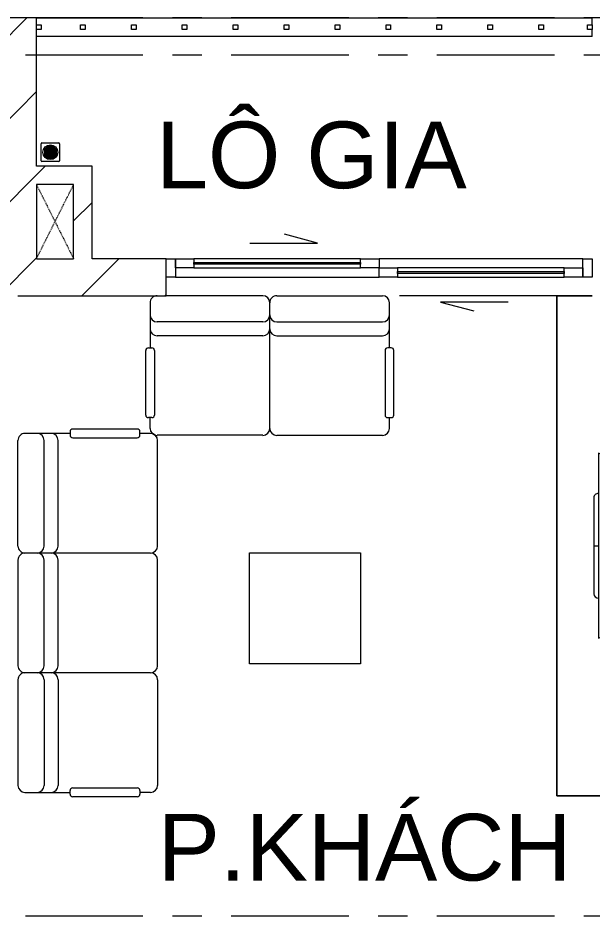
# Model space of a CAD drawing. Header units: millimetres. Extents: x -20144 to 117103, y -11426 to 48263.
# Drawn here: x 91101 to 94200, y 37750 to 42600 of the extents above; entities that cross this region are included whole.
import ezdxf

# ---------------------------------------------------------------- set-up
doc = ezdxf.new("R2010")
doc.units = ezdxf.units.MM
doc.linetypes.add('Dash_2_', pattern=[6.35, 3.175, -3.175])
doc.linetypes.add('Grid Line', pattern=[22.225, 12.7, -3.175, 3.175, -3.175])
for name, color, linetype, lineweight in [('A-DETL-GENF', 31, 'Continuous', 5), ('A-DETL-GENF-HDLN', 161, 'Dash_2_', 5), ('CHU', 181, 'Continuous', 5), ('CUA', 31, 'Continuous', 9), ('HATCH-TUONG', 152, 'Continuous', 9), ('NET THAY 2', 55, 'Continuous', 5), ('NET-CAT', 3, 'Continuous', 9), ('NET-THAY', 2, 'Continuous', 15), ('THIET BI', 44, 'Continuous', 5), ('THIET-BI', 44, 'Continuous', 5), ('TRUC', 225, 'Continuous', 5)]:
    doc.layers.add(name, color=color, linetype=linetype, lineweight=lineweight)
doc.styles.add('Arial_4', font='arial.ttf', dxfattribs={"height": 360})
pattern_1 = [(45, (71000, 0), (-224.5064, 224.5064), [])]

# ---------------------------------------------------------------- blocks, each defined once
blk = doc.blocks.new('CUA LO GIA _LUA_1 - CUA LO GIA _LUA_ 2300-629874-MẶT BẰNG TẦNG 23')
at = {"layer": 'CUA'}
for p, q in [((-332.4, 133.9), (-511.1, 181.8)), ((-697.4, 133.9), (-332.4, 133.9)), ((-1150, -100), (-1150, 0)), ((-1150, 0), (-1100, 0)), ((-1100, -50), (-1100, 0)), ((-1100, 0), (-1000, 0)), ((-1100, 0), (-1100, -100)), ((-1000, 0), (-1000, -50)), ((-100, 0), (-1000, 0)), ((-100, -50), (-100, 0)), ((-100, 0), (0, 0)), ((0, 0), (0, -50)), ((1100, 0), (0, 0)), ((1100, -100), (1100, 0)), ((1100, 0), (1150, 0)), ((1150, 0), (1150, -100)), ((-1000, -30), (-1000, -20)), ((-1000, -20), (-100, -20)), ((-100, -30), (-1000, -30)), ((-100, -20), (-100, -30)), ((-1000, -50), (-1100, -50)), ((-1000, -50), (-100, -50)), ((0, -50), (-100, -50)), ((0, -100), (0, -50)), ((0, -50), (100, -50)), ((100, -50), (100, -100)), ((1000, -50), (100, -50)), ((100, -80), (100, -70)), ((100, -70), (1000, -70)), ((1000, -80), (100, -80)), ((1000, -100), (1000, -50)), ((1000, -50), (1100, -50)), ((1000, -70), (1000, -80)), ((1100, -50), (1100, -100)), ((-1100, -100), (-1150, -100)), ((-1100, -100), (0, -100)), ((100, -100), (0, -100)), ((100, -100), (1000, -100)), ((1100, -100), (1000, -100)), ((1150, -100), (1100, -100)), ((332.4, -183.9), (511.1, -231.8)), ((697.4, -183.9), (332.4, -183.9))]:
    blk.add_line(p, q, dxfattribs=at)
blk = doc.blocks.new('Railing - 25mm-666288-MẶT BẰNG TẦNG 23')
at = {"layer": 'NET THAY 2'}
for p, q in [((12.5, 12.5), (-12.5, 12.5)), ((-12.5, 12.5), (-12.5, -12.5)), ((12.5, -12.5), (12.5, 12.5)), ((-12.5, -12.5), (12.5, -12.5))]:
    blk.add_line(p, q, dxfattribs=at)
blk = doc.blocks.new('Railing - Railing-696060-MẶT BẰNG TẦNG 23')
at = {"extrusion": (0, 0, -1), "zscale": -1, "rotation": 90.00000000000065}
for p in [(-20213.1, 42550), (-20450.5, 42550), (-20725.5, 42550), (-21000.5, 42550), (-21275.5, 42550), (-21550.5, 42550), (-21825.5, 42550), (-22100.5, 42550), (-22375.5, 42550), (-22650.5, 42550), (-22925.5, 42550), (-23188, 42550)]:
    blk.add_blockref('Railing - 25mm-666288-MẶT BẰNG TẦNG 23', p, dxfattribs=at)
blk = doc.blocks.new('X-SOFA - X-SOFA-629876-MẶT BẰNG TẦNG 23')
at = {"layer": 'THIET BI'}
for p, q in [((-658.4, 959.8), (-658.4, 978.7)), ((-644.3, 992.8), (-295.7, 992.8)), ((-281.5, 978.7), (-281.5, 959.8)), ((-753.8, 360.8), (-753.8, 931.5)), ((-716.2, 969.2), (-658.4, 969.2)), ((-295.7, 945.7), (-644.3, 945.7)), ((-103.7, 969.2), (-281.5, 969.2)), ((-216.7, 360.8), (-216.7, 931.5)), ((-141.3, 360.8), (-141.3, 931.5)), ((-37.7, 969.2), (-103.7, 969.2)), ((0, 360.8), (0, 931.5)), ((-716.2, 323.1), (-37.7, 323.1)), ((-1850, 275), (-1250, 275)), ((-1850, -325), (-1850, 275)), ((-1850, -325), (-1850, 275)), ((-1850, 275), (-1250, 275)), ((-1250, 275), (-1250, -325)), ((-1250, 275), (-1250, -325)), ((-753.8, 285.4), (-753.8, -285.4)), ((-216.7, 285.4), (-216.7, -285.4)), ((-141.3, 285.4), (-141.3, -285.4)), ((0, -285.4), (0, 285.4)), ((-1250, -325), (-1850, -325)), ((-1250, -325), (-1850, -325)), ((-716.2, -323.1), (-103.7, -323.1)), ((-103.7, -323.1), (-37.7, -323.1)), ((-753.8, -360.8), (-753.8, -931.5)), ((-216.7, -360.8), (-216.7, -931.5)), ((-141.3, -360.8), (-141.3, -931.5)), ((0, -360.8), (0, -931.5)), ((-716.2, -969.2), (-658.4, -969.2)), ((-658.4, -959.8), (-658.4, -978.7)), ((-295.7, -945.7), (-644.3, -945.7)), ((-281.5, -978.7), (-281.5, -959.8)), ((-281.5, -969.2), (-103.7, -969.2)), ((-103.7, -969.2), (-37.7, -969.2)), ((-644.3, -992.8), (-295.7, -992.8))]:
    blk.add_line(p, q, dxfattribs=at)
for centre, radius, start, end in [((-644.3, 978.7), 14.1, 90, 180), ((-295.7, 978.7), 14.1, 0, 90), ((-716.2, 931.5), 37.7, 90, 180), ((-644.3, 959.8), 14.1, 180, 270), ((-295.7, 959.8), 14.1, 270, 0), ((-179, 931.5), 37.7, 90, 180), ((-103.7, 931.5), 37.7, 90, 180), ((-37.7, 931.5), 37.7, 0, 90), ((-716.2, 360.8), 37.7, 180, 270), ((-179, 360.8), 37.7, 180, 270), ((-103.7, 360.8), 37.7, 180, 270), ((-37.7, 360.8), 37.7, 270, 0), ((-716.2, 285.4), 37.7, 90, 180), ((-179, 285.4), 37.7, 90, 180), ((-103.7, 285.4), 37.7, 90, 180), ((-37.7, 285.4), 37.7, 360, 90), ((-716.2, -285.4), 37.7, 180, 270), ((-179, -285.4), 37.7, 180, 270), ((-103.7, -285.4), 37.7, 180, 270), ((-37.7, -285.4), 37.7, 270, 0), ((-716.2, -360.8), 37.7, 90, 180), ((-179, -360.8), 37.7, 90, 180), ((-103.7, -360.8), 37.7, 90, 180), ((-37.7, -360.8), 37.7, 360, 90), ((-716.2, -931.5), 37.7, 180, 270), ((-644.3, -959.8), 14.1, 90, 180), ((-295.7, -959.8), 14.1, 0, 90), ((-179, -931.5), 37.7, 180, 270), ((-103.7, -931.5), 37.7, 180, 270), ((-37.7, -931.5), 37.7, 270, 0), ((-644.3, -978.7), 14.1, 180, 270), ((-295.7, -978.7), 14.1, 270, 0)]:
    blk.add_arc(centre, radius, start, end, dxfattribs=at)
blk = doc.blocks.new('X-SOFA - X-SOFA-629877-MẶT BẰNG TẦNG 23')
at = {"layer": 'THIET BI'}
for p, q in [((-716.2, 646.2), (-658.4, 646.2)), ((-658.4, 636.7), (-658.4, 655.6)), ((-644.3, 669.7), (-295.7, 669.7)), ((-281.5, 655.6), (-281.5, 636.7)), ((-103.7, 646.2), (-281.5, 646.2)), ((-37.7, 646.2), (-103.7, 646.2)), ((-753.8, 37.7), (-753.8, 608.5)), ((-295.7, 622.6), (-644.3, 622.6)), ((-216.7, 37.7), (-216.7, 608.5)), ((-141.3, 37.7), (-141.3, 608.5)), ((0, 37.7), (0, 559.8)), ((-716.2, 0), (-103.7, 0)), ((-103.7, 0), (-37.7, 0)), ((-753.8, -37.7), (-753.8, -608.5)), ((-216.7, -37.7), (-216.7, -608.5)), ((-141.3, -37.7), (-141.3, -608.5)), ((0, -37.7), (0, -608.5)), ((-295.7, -622.6), (-644.3, -622.6)), ((-716.2, -646.2), (-658.4, -646.2)), ((-658.4, -636.7), (-658.4, -655.6)), ((-644.3, -669.7), (-295.7, -669.7)), ((-281.5, -655.6), (-281.5, -636.7)), ((-281.5, -646.2), (-103.7, -646.2)), ((-103.7, -646.2), (-37.7, -646.2))]:
    blk.add_line(p, q, dxfattribs=at)
for centre, radius, start, end in [((-716.2, 608.5), 37.7, 90, 180), ((-644.3, 655.6), 14.1, 90, 180), ((-644.3, 636.7), 14.1, 180, 270), ((-295.7, 655.6), 14.1, 0, 90), ((-295.7, 636.7), 14.1, 270, 0), ((-179, 608.5), 37.7, 90, 180), ((-103.7, 608.5), 37.7, 90, 180), ((-37.7, 608.5), 37.7, 360, 90), ((-716.2, 37.7), 37.7, 180, 270), ((-179, 37.7), 37.7, 180, 270), ((-103.7, 37.7), 37.7, 180, 270), ((-37.7, 37.7), 37.7, 270, 0), ((-716.2, -37.7), 37.7, 90, 180), ((-179, -37.7), 37.7, 90, 180), ((-103.7, -37.7), 37.7, 90, 180), ((-37.7, -37.7), 37.7, 360, 90), ((-716.2, -608.5), 37.7, 180, 270), ((-644.3, -636.7), 14.1, 90, 180), ((-295.7, -636.7), 14.1, 0, 90), ((-179, -608.5), 37.7, 180, 270), ((-103.7, -608.5), 37.7, 180, 270), ((-37.7, -608.5), 37.7, 270, 0), ((-644.3, -655.6), 14.1, 180, 270), ((-295.7, -655.6), 14.1, 270, 0)]:
    blk.add_arc(centre, radius, start, end, dxfattribs=at)
blk = doc.blocks.new('X-TV - X-TV-629879-MẶT BẰNG TẦNG 23')
at = {"layer": 'THIET BI'}
for p, q in [((872.5, -25), (850, -75)), ((1827.5, -25), (872.5, -25)), ((1850, -75), (1827.5, -25)), ((2699.9, -10), (2699.9, -300)), ((2699.9, -300), (2699.9, -10)), ((850, -75), (1850, -75)), ((1350, -100), (1350, -75)), ((0, -300), (0, -110)), ((0, -110), (0, -300)), ((1090, -100), (1610, -100)), ((2699.9, -300), (0, -300)), ((0, -300), (2699.9, -300))]:
    blk.add_line(p, q, dxfattribs=at)
for centre, start_param, end_param in [((1090, -25), 0.904364, 1.570796), ((1610, -25), 4.712389, 5.378821), ((1090, -75), 1.570796, 3.141593), ((1610, -75), 3.141593, 4.712389)]:
    blk.add_ellipse(centre, major_axis=(0, 25), ratio=0.9, start_param=start_param, end_param=end_param, dxfattribs=at)
blk = doc.blocks.new('X-PHEU - X-PHEU-444926-MẶT BẰNG TẦNG 23')
at = {"layer": 'THIET-BI'}
for p, q in [((25, 29), (25, 121)), ((29, 125), (121, 125)), ((47.5, 51.8), (47.5, 98.2)), ((52.5, 103.1), (52.5, 46.9)), ((57.5, 43.5), (57.5, 106.5)), ((62.5, 108.8), (62.5, 41.2)), ((67.5, 39.8), (67.5, 110.2)), ((72.5, 110.9), (72.5, 78.1)), ((77.5, 78.1), (77.5, 110.9)), ((82.5, 110.2), (82.5, 39.8)), ((87.5, 41.2), (87.5, 108.8)), ((92.5, 106.5), (92.5, 43.5)), ((97.5, 46.9), (97.5, 103.1)), ((102.5, 98.2), (102.5, 51.8)), ((125, 121), (125, 29)), ((42.5, 90.5), (42.5, 59.5)), ((72.5, 71.9), (72.5, 39.1)), ((77.5, 39.1), (77.5, 71.9)), ((107.5, 59.5), (107.5, 90.5)), ((121, 25), (29, 25))]:
    blk.add_line(p, q, dxfattribs=at)
blk.add_circle((75, 75), 40, dxfattribs=at)
for centre, radius, start, end in [((29, 121), 4, 90, 180), ((75, 75), 36, 139.8082, 154.5256), ((75, 75), 36, 119.0853, 128.6822), ((75, 75), 36, 102.0247, 110.3175), ((75, 75), 36, 90, 93.9821), ((75, 75), 36, 86.0179, 90), ((75, 75), 36, 69.6825, 77.9753), ((75, 75), 36, 51.3178, 60.9147), ((75, 75), 36, 25.4744, 40.1918), ((121, 121), 4, 0, 90), ((75, 75), 36, 205.4744, 220.1918), ((75, 75), 4, 128.6822, 231.3178), ((75, 75), 4, 308.6822, 51.3178), ((75, 75), 36, 319.8082, 334.5256), ((29, 29), 4, 180, 270), ((75, 75), 36, 231.3178, 240.9147), ((75, 75), 36, 249.6825, 257.9753), ((75, 75), 36, 266.0179, 270), ((75, 75), 36, 270, 273.9821), ((75, 75), 36, 282.0247, 290.3175), ((75, 75), 36, 299.0853, 308.6822), ((121, 29), 4, 270, 360)]:
    blk.add_arc(centre, radius, start, end, dxfattribs=at)
blk = doc.blocks.new('Family2 - Family1 2-690398-MẶT BẰNG TẦNG 23')
at = {"layer": 'A-DETL-GENF'}
for p, q in [((200, 400), (0, 400)), ((0, 400), (0, 0)), ((200, 0), (200, 400)), ((0, 0), (200, 0))]:
    blk.add_line(p, q, dxfattribs=at)
at = {"layer": 'A-DETL-GENF-HDLN'}
for p, q in [((0, 400), (200, 0.8)), ((0, 0), (200, 399.2))]:
    blk.add_line(p, q, dxfattribs=at)

msp = doc.modelspace()

# ---------------------------------------------------------------- hatches: boundary and pattern name
at = {"layer": 'HATCH-TUONG', "lineweight": 5}
h = msp.add_hatch(dxfattribs=at)
h.set_pattern_fill('FP_4', color=256, style=0, pattern_type=2)
h.set_pattern_definition(pattern_1)
h.paths.add_polyline_path([(91200.5, 42399.9), (91200.5, 42599.9), (90600.5, 42599.9), (90600.5, 42399.9), (91000.5, 42399.9)], flags=0)
h.paths.add_polyline_path([(88500.5, 42399.9), (88500.5, 42599.9), (88040.6, 42599.9), (88040.6, 42399.9)], flags=0)
h = msp.add_hatch(dxfattribs=at)
h.set_pattern_fill('FP_4', color=256, style=0, pattern_type=2)
h.set_pattern_definition(pattern_1)
h.paths.add_polyline_path([(91200.5, 41099.9), (91200.5, 42399.9), (91000.5, 42399.9), (91000.5, 41099.9), (91100.5, 41099.9)], flags=0)
h = msp.add_hatch(dxfattribs=at)
h.set_pattern_fill('FP_4', color=256, style=0, pattern_type=2)
h.set_pattern_definition(pattern_1)
h.paths.add_polyline_path([(91400.5, 41699.9), (91400.5, 41799.9), (91200.5, 41799.9), (91200.5, 41699.9)], flags=0)
h = msp.add_hatch(dxfattribs=at)
h.set_pattern_fill('FP_4', color=256, style=0, pattern_type=2)
h.set_pattern_definition(pattern_1)
h.paths.add_polyline_path([(91500.5, 41299.9), (91500.5, 41799.9), (91400.5, 41799.9), (91400.5, 41299.9)], flags=0)
h = msp.add_hatch(dxfattribs=at)
h.set_pattern_fill('FP_4', color=256, style=0, pattern_type=2)
h.set_pattern_definition(pattern_1)
h.paths.add_polyline_path([(91900.5, 41099.9), (91900.5, 41299.9), (91200.5, 41299.9), (91200.5, 41099.9), (91400.5, 41099.9)], flags=0)

# ---------------------------------------------------------------- linework, layer by layer
at = {"layer": 'NET-CAT', "lineweight": 15}
for p, q in [((91200.5, 42599.9), (90600.5, 42599.9)), ((91200.5, 42399.9), (91200.5, 42599.9)), ((91200.5, 41799.9), (91200.5, 42399.9)), ((91400.5, 41799.9), (91200.5, 41799.9)), ((91500.5, 41799.9), (91400.5, 41799.9)), ((91500.5, 41299.9), (91500.5, 41799.9)), ((91900.5, 41299.9), (91500.5, 41299.9)), ((91900.5, 41099.9), (91900.5, 41299.9)), ((91100.5, 41099.9), (91200.5, 41099.9)), ((91200.5, 41099.9), (91900.5, 41099.9))]:
    msp.add_line(p, q, dxfattribs=at)
at = {"layer": 'NET-THAY', "lineweight": 9}
for p, q in [((91200.5, 42600), (94200.5, 42600)), ((94200.5, 42562.5), (94200.5, 42600)), ((94200.5, 42500), (94200.5, 42537.5)), ((94200.5, 42500), (91200.5, 42500)), ((94010.5, 41099.9), (93161.4, 41099.9))]:
    msp.add_line(p, q, dxfattribs=at)
at = {"layer": 'TRUC', "linetype": 'Grid Line', "ltscale": 50}
for p, q in [((114000.5, 42599.9), (59963.7, 42599.9)), ((114000.5, 42399.9), (56593, 42399.9)), ((114000.5, 37749.9), (58907.6, 37749.9))]:
    msp.add_line(p, q, dxfattribs=at)

# ---------------------------------------------------------------- block references
at = {"lineweight": 9}
for name, p in [('Railing - Railing-696060-MẶT BẰNG TẦNG 23', (71000, 0)), ('X-PHEU - X-PHEU-444926-MẶT BẰNG TẦNG 23', (91200.5, 41799.9))]:
    msp.add_blockref(name, p, dxfattribs=at)
at = {"lineweight": 5}
msp.add_blockref('Family2 - Family1 2-690398-MẶT BẰNG TẦNG 23', (91200.5, 41299.9), dxfattribs=at)
at = {"lineweight": 9}
for name, p, rotation in [('CUA LO GIA _LUA_1 - CUA LO GIA _LUA_ 2300-629874-MẶT BẰNG TẦNG 23', (93050.5, 41199.9), 180), ('X-SOFA - X-SOFA-629877-MẶT BẰNG TẦNG 23', (92460.3, 41099.9), 90), ('X-TV - X-TV-629879-MẶT BẰNG TẦNG 23', (94310.5, 41099.9), 270), ('X-SOFA - X-SOFA-629876-MẶT BẰNG TẦNG 23', (91100.6, 39387.2), 180)]:
    msp.add_blockref(name, p, dxfattribs=dict(at, rotation=rotation))

# ---------------------------------------------------------------- texts
at = {"layer": 'CHU', "color": 7, "char_height": 360, "attachment_point": 3, "line_spacing_factor": 0.936439, "style": 'Arial_4'}
for s, insert, width in [('\\pt2540,5080,7620,10160,12700,15240,17780,20320,22860,25400,27940,30480,33020,35560,38100,40640,43180,45720,48260,50800,53340,55880,58420,60960,63500,66040,68580,71120,73660,76200,78740,81280;LÔ GIA', (93523.6, 42040.5), 2323.088), ('\\pt2540,5080,7620,10160,12700,15240,17780,20320,22860,25400,27940,30480,33020,35560,38100,40640,43180,45720,48260,50800,53340,55880,58420,60960,63500,66040,68580,71120,73660,76200,78740,81280;P.KHÁCH', (94090.8, 38301.7), 2217.96)]:
    msp.add_mtext(s, dxfattribs=dict(at, insert=insert, width=width))

doc.saveas('drawing.dxf')
